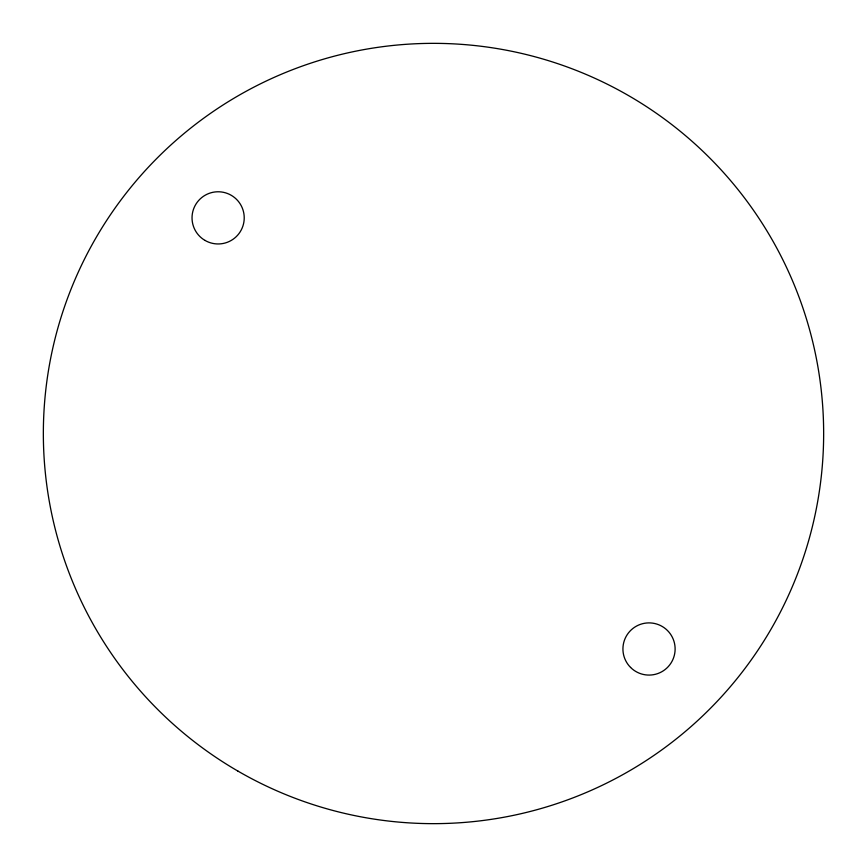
<?xml version="1.0" encoding="UTF-8"?>
<svg xmlns="http://www.w3.org/2000/svg" width="867" height="867" viewBox="0 0 867 867"><rect width="100%" height="100%" fill="white"/><g stroke="black" fill="none" stroke-linecap="round" stroke-linejoin="round"><path stroke-width="1.3" d="M204.991 240.408A26.086 26.086 0 0 0 244.223 217.964A26.086 26.086 0 0 0 205.176 195.216A26.086 26.086 0 0 0 204.991 240.408M630.591 667.449A26.086 26.086 0 0 0 674.233 655.723A26.086 26.086 0 0 0 642.252 623.785A26.086 26.086 0 0 0 630.591 667.449M237.937 771.099A390.15 390.15 0 0 0 823.65 434.064A390.15 390.15 0 0 0 238.913 95.337A390.15 390.15 0 0 0 237.937 771.099"/></g></svg>
